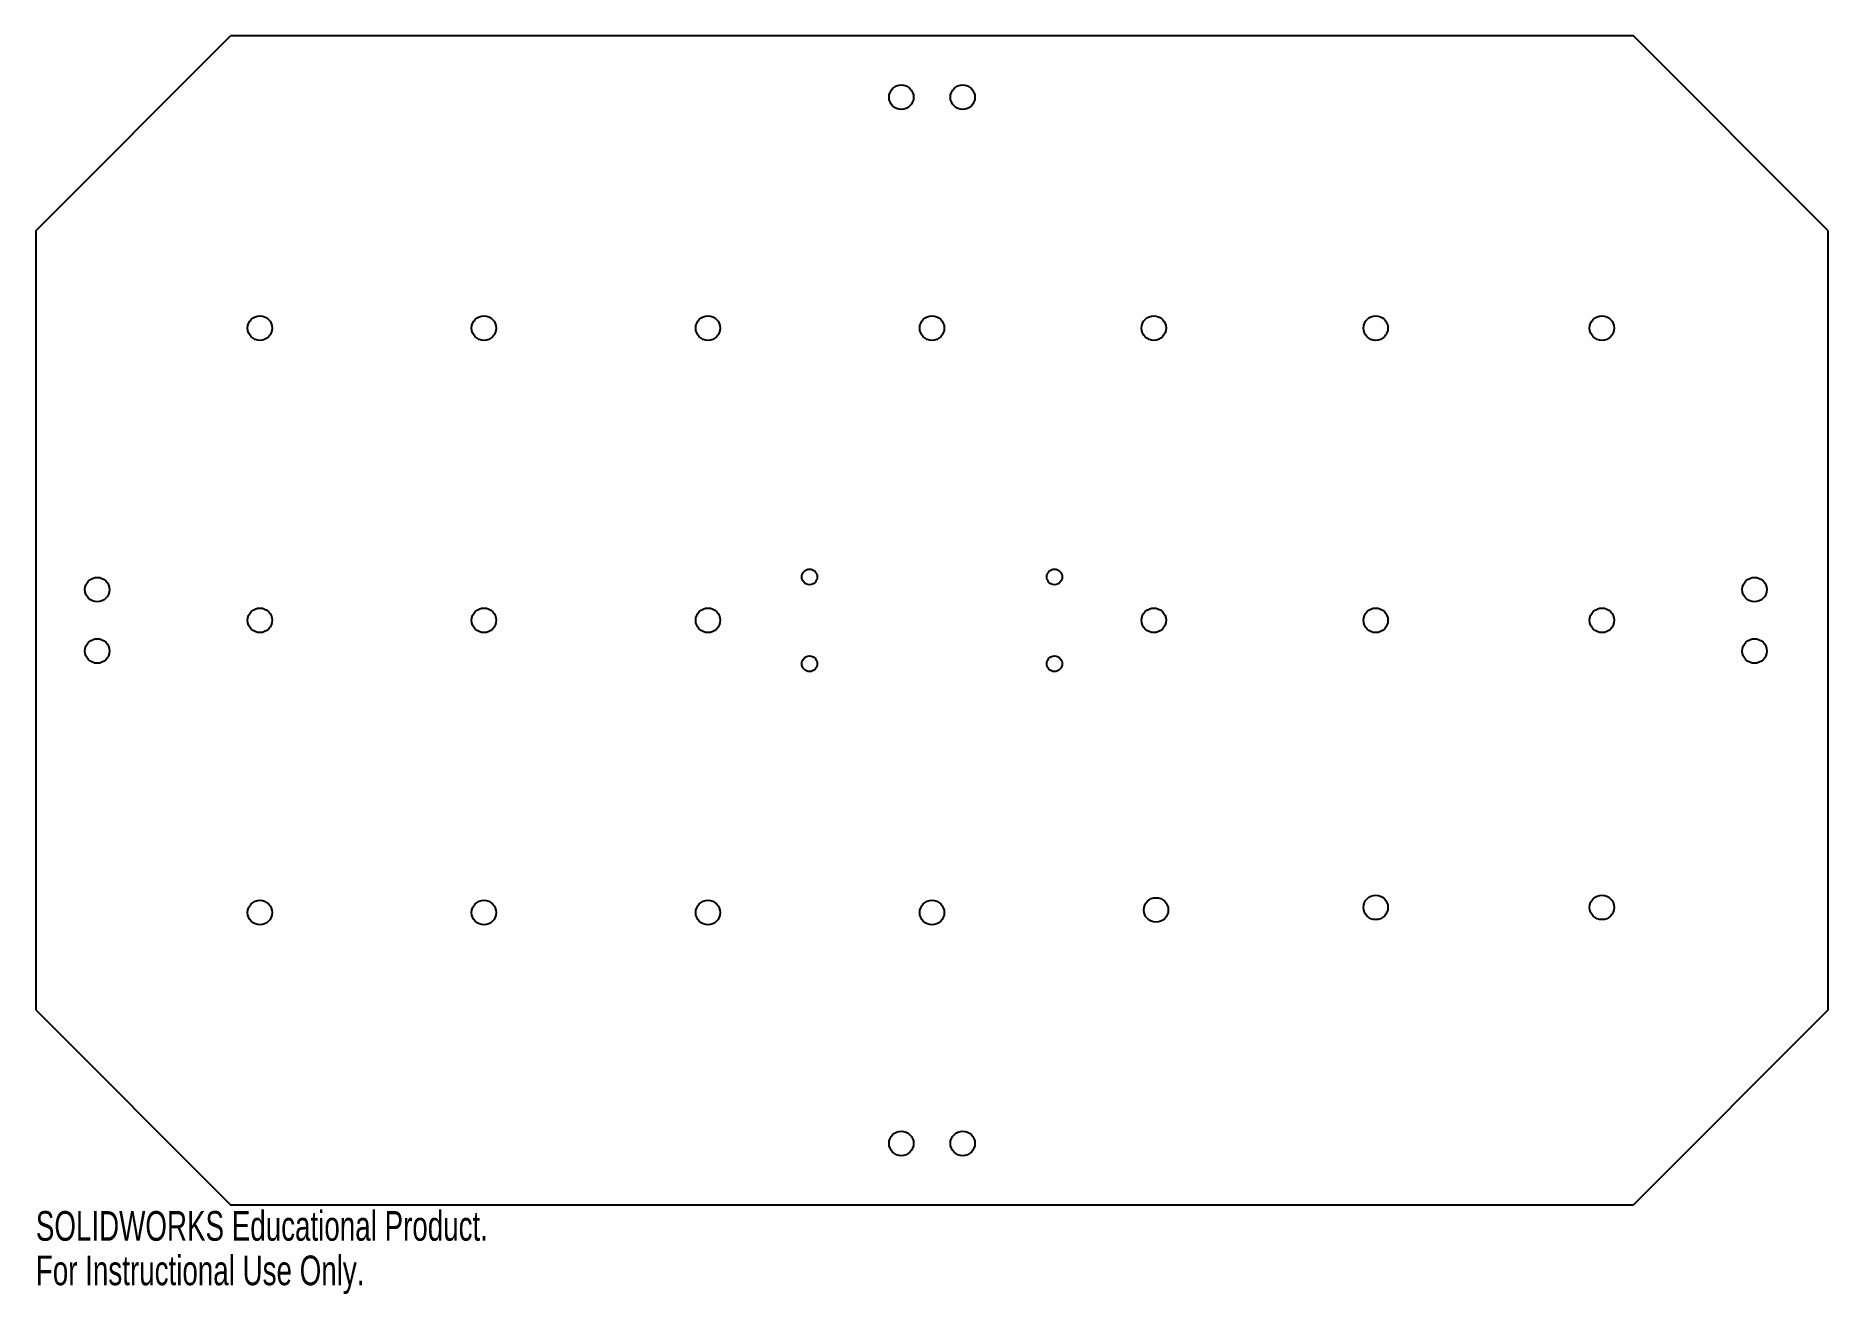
# Model space of a CAD drawing. Header units: millimetres. Extents: x -146 to 146, y -110 to 95.
import ezdxf

# ---------------------------------------------------------------- set-up
doc = ezdxf.new("R2010")
doc.units = ezdxf.units.MM
doc.styles.add('SLDTEXTSTYLE0', font='TXT', dxfattribs={"width": 0.7})

msp = doc.modelspace()

# ---------------------------------------------------------------- linework, layer by layer
at = {"color": 7, "linetype": 'Continuous', "lineweight": 25}
for p, q in [((-146.05, 63.5), (-114.3, 95.25)), ((114.3, 95.25), (-114.3, 95.25)), ((146.05, 63.5), (114.3, 95.25)), ((-146.05, 63.5), (-146.05, -63.5)), ((146.05, -63.5), (146.05, 63.5)), ((-146.05, -63.5), (-114.3, -95.25)), ((146.05, -63.5), (114.3, -95.25)), ((-114.3, -95.25), (114.3, -95.25))]:
    msp.add_line(p, q, dxfattribs=at)
for centre, radius in [((-5, 85.25), 2), ((5, 85.25), 2), ((-109.54, 47.62), 2), ((-73.03, 47.62), 2), ((-36.51, 47.62), 2), ((0, 47.62), 2), ((36.15, 47.62), 2), ((72.31, 47.62), 2), ((109.18, 47.62), 2), ((-136.05, 5), 2), ((-19.96, 7.07), 1.27), ((19.96, 7.07), 1.27), ((134.05, 5), 2), ((-109.54, 0), 2), ((-73.03, 0), 2), ((-36.51, 0), 2), ((36.15, 0), 2), ((72.31, 0), 2), ((109.18, 0), 2), ((-136.05, -5), 2), ((-19.96, -7.07), 1.27), ((19.96, -7.07), 1.27), ((134.05, -5), 2), ((-109.54, -47.62), 2), ((-73.03, -47.62), 2), ((-36.51, -47.62), 2), ((0, -47.62), 2), ((36.51, -47.2), 2), ((72.31, -46.78), 2), ((109.18, -46.78), 2), ((-5, -85.25), 2), ((5, -85.25), 2)]:
    msp.add_circle(centre, radius, dxfattribs=at)

# ---------------------------------------------------------------- texts
at = {"color": 7, "linetype": 'Continuous', "char_height": 4.8336, "attachment_point": 1, "style": 'SLDTEXTSTYLE0'}
for s, insert in [('SOLIDWORKS Educational Product.', (-146.05, -96.27)), ('For Instructional Use Only.', (-146.05, -103.52))]:
    msp.add_mtext(s, dxfattribs=dict(at, insert=insert))

doc.saveas('drawing.dxf')
